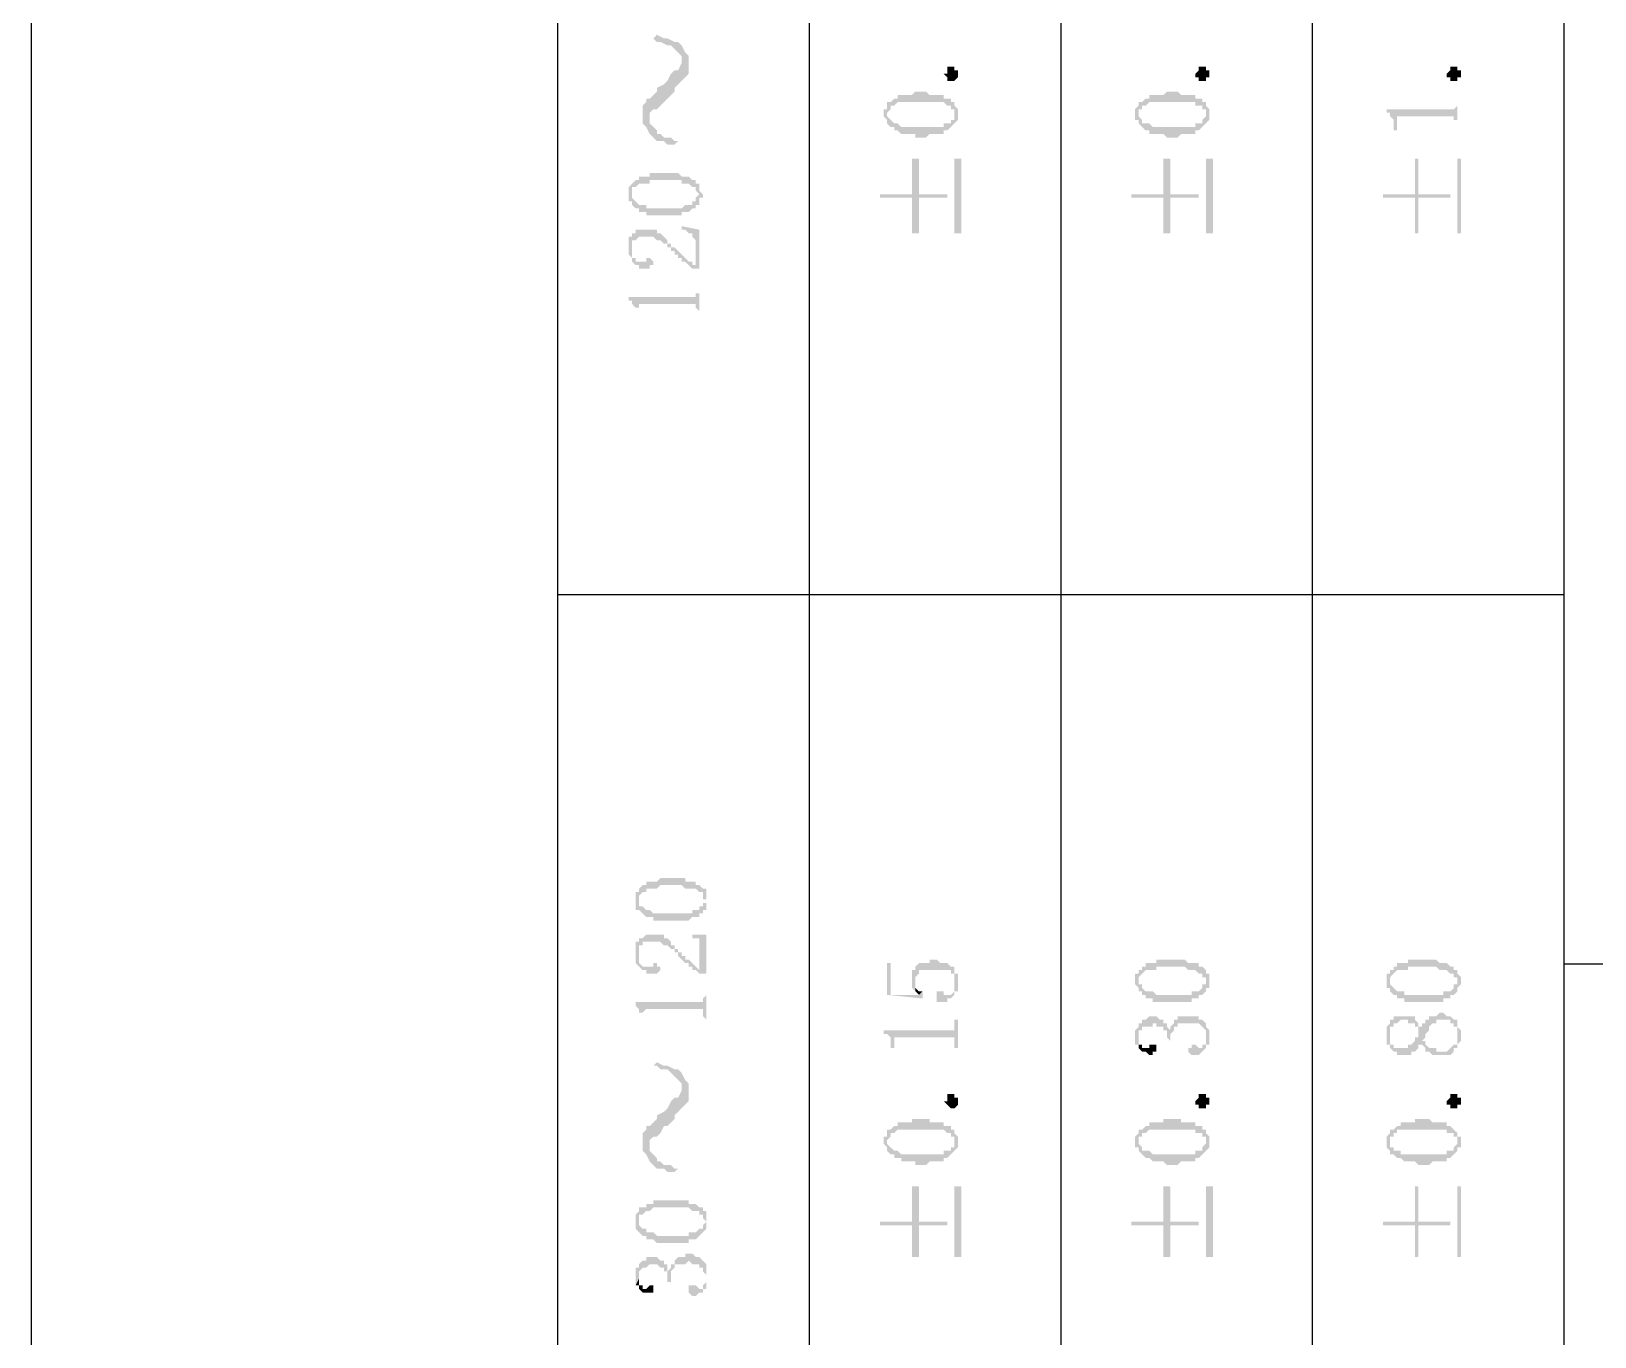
# Model space of a CAD drawing. Header units: millimetres. Extents: x 7018 to 13530, y 4187 to 5692.
# Drawn here: x 7018 to 7037.92, y 5034.58 to 5051.21 of the extents above; entities that cross this region are included whole.
import ezdxf

# ---------------------------------------------------------------- set-up
doc = ezdxf.new("R2010")
doc.units = ezdxf.units.MM

msp = doc.modelspace()

# ---------------------------------------------------------------- hatches: boundary and pattern name
at = {"transparency": 33554559}
for points in [[(7025.927, 5051.118), (7025.972, 5051.073), (7026.017, 5051.073), (7026.107, 5051.028), (7026.152, 5051.028), (7026.197, 5050.983), (7026.197, 5050.983), (7026.243, 5050.938), (7026.288, 5050.893), (7026.288, 5050.577), (7026.288, 5050.577), (7026.333, 5050.622), (7026.378, 5050.667), (7026.378, 5050.893), (7026.333, 5050.938), (7026.288, 5051.028), (7026.288, 5051.028), (7026.243, 5051.073), (7026.197, 5051.073), (7026.107, 5051.118), (7026.062, 5051.118), (7025.972, 5051.164)], [(7025.791, 5050.126), (7025.791, 5050.035), (7025.836, 5049.99), (7025.881, 5049.9), (7025.881, 5050.08), (7025.881, 5050.171), (7025.927, 5050.216), (7025.972, 5050.216), (7026.017, 5050.261), (7026.062, 5050.306), (7026.107, 5050.351), (7026.152, 5050.396), (7026.197, 5050.441), (7026.197, 5050.487), (7026.243, 5050.532), (7026.288, 5050.577), (7026.288, 5050.848), (7026.288, 5050.803), (7026.243, 5050.712), (7026.197, 5050.712), (7026.152, 5050.667), (7026.107, 5050.577), (7026.107, 5050.577), (7026.062, 5050.532), (7025.972, 5050.487), (7025.972, 5050.441), (7025.927, 5050.396), (7025.881, 5050.351), (7025.836, 5050.351), (7025.836, 5050.306), (7025.791, 5050.261), (7025.791, 5050.171)], [(7029.808, 5050.667), (7029.808, 5050.622), (7029.808, 5050.622), (7029.763, 5050.577), (7029.673, 5050.577), (7029.673, 5050.622), (7029.673, 5050.622), (7029.627, 5050.667), (7029.673, 5050.667), (7029.673, 5050.712), (7029.673, 5050.757), (7029.763, 5050.757), (7029.763, 5050.712), (7029.808, 5050.712), (7029.808, 5050.667)], [(7033.012, 5050.667), (7033.012, 5050.622), (7032.967, 5050.622), (7032.967, 5050.577), (7032.877, 5050.577), (7032.877, 5050.622), (7032.832, 5050.622), (7032.832, 5050.667), (7032.832, 5050.667), (7032.877, 5050.712), (7032.877, 5050.757), (7032.967, 5050.757), (7032.967, 5050.712), (7033.012, 5050.712), (7033.012, 5050.667)], [(7036.217, 5050.667), (7036.217, 5050.622), (7036.172, 5050.622), (7036.172, 5050.577), (7036.081, 5050.577), (7036.081, 5050.622), (7036.036, 5050.622), (7036.036, 5050.667), (7036.036, 5050.667), (7036.081, 5050.712), (7036.081, 5050.757), (7036.172, 5050.757), (7036.172, 5050.712), (7036.217, 5050.712), (7036.217, 5050.667)], [(7028.86, 5050.171), (7028.86, 5050.126), (7028.86, 5050.126), (7028.905, 5050.08), (7028.905, 5050.035), (7028.905, 5050.171), (7028.905, 5050.171), (7028.95, 5050.216), (7028.95, 5050.261), (7028.996, 5050.261), (7029.041, 5050.306), (7029.627, 5050.306), (7029.673, 5050.261), (7029.718, 5050.261), (7029.718, 5050.216), (7029.763, 5050.216), (7029.763, 5050.171), (7029.763, 5050.306), (7029.718, 5050.306), (7029.718, 5050.351), (7029.627, 5050.351), (7029.627, 5050.396), (7029.447, 5050.396), (7029.402, 5050.441), (7029.266, 5050.441), (7029.221, 5050.396), (7029.041, 5050.396), (7029.041, 5050.351), (7028.996, 5050.351), (7028.95, 5050.306), (7028.905, 5050.306), (7028.905, 5050.261), (7028.905, 5050.216), (7028.86, 5050.216)], [(7032.065, 5050.171), (7032.065, 5050.126), (7032.065, 5050.08), (7032.11, 5050.08), (7032.11, 5050.035), (7032.11, 5050.171), (7032.11, 5050.216), (7032.155, 5050.216), (7032.155, 5050.261), (7032.2, 5050.261), (7032.245, 5050.306), (7032.832, 5050.306), (7032.832, 5050.261), (7032.922, 5050.261), (7032.922, 5050.216), (7032.967, 5050.216), (7032.967, 5050.171), (7032.967, 5050.306), (7032.922, 5050.306), (7032.922, 5050.351), (7032.832, 5050.351), (7032.832, 5050.396), (7032.651, 5050.396), (7032.606, 5050.441), (7032.471, 5050.441), (7032.426, 5050.396), (7032.245, 5050.396), (7032.245, 5050.351), (7032.2, 5050.351), (7032.155, 5050.306), (7032.11, 5050.306), (7032.11, 5050.261), (7032.11, 5050.261), (7032.065, 5050.216)], [(7028.905, 5050.035), (7028.95, 5049.99), (7028.996, 5049.99), (7028.996, 5049.945), (7029.041, 5049.945), (7029.086, 5049.9), (7029.266, 5049.9), (7029.266, 5049.855), (7029.402, 5049.855), (7029.447, 5049.9), (7029.627, 5049.9), (7029.627, 5049.945), (7029.673, 5049.945), (7029.718, 5049.99), (7029.718, 5049.99), (7029.763, 5050.035), (7029.763, 5050.035), (7029.808, 5050.08), (7029.808, 5050.171), (7029.808, 5050.216), (7029.808, 5050.216), (7029.763, 5050.261), (7029.763, 5050.126), (7029.763, 5050.08), (7029.718, 5050.08), (7029.718, 5050.035), (7029.627, 5050.035), (7029.627, 5049.99), (7029.086, 5049.99), (7029.041, 5050.035), (7028.996, 5050.035), (7028.95, 5050.08), (7028.95, 5050.08), (7028.905, 5050.126), (7028.905, 5050.171)], [(7032.11, 5050.035), (7032.155, 5049.99), (7032.155, 5049.99), (7032.2, 5049.945), (7032.245, 5049.945), (7032.245, 5049.9), (7032.426, 5049.9), (7032.471, 5049.855), (7032.606, 5049.855), (7032.651, 5049.9), (7032.832, 5049.9), (7032.832, 5049.945), (7032.877, 5049.945), (7032.922, 5049.99), (7032.922, 5049.99), (7032.967, 5050.035), (7032.967, 5050.035), (7033.012, 5050.08), (7033.012, 5050.171), (7033.012, 5050.216), (7033.012, 5050.216), (7032.967, 5050.261), (7032.967, 5050.126), (7032.967, 5050.126), (7032.922, 5050.08), (7032.922, 5050.035), (7032.832, 5050.035), (7032.832, 5049.99), (7032.29, 5049.99), (7032.245, 5050.035), (7032.155, 5050.035), (7032.155, 5050.08), (7032.155, 5050.08), (7032.11, 5050.126), (7032.11, 5050.171)], [(7035.269, 5050.216), (7035.269, 5050.171), (7035.314, 5050.171), (7035.314, 5050.126), (7035.314, 5050.126), (7035.359, 5050.08), (7035.359, 5049.945), (7035.404, 5049.945), (7035.404, 5050.08), (7035.404, 5050.126), (7036.126, 5050.126), (7036.126, 5050.08), (7036.172, 5050.08), (7036.172, 5049.945), (7036.172, 5050.351), (7036.172, 5050.261), (7036.172, 5050.261), (7036.126, 5050.216), (7036.081, 5050.216)], [(7025.881, 5049.9), (7025.881, 5049.9), (7025.927, 5049.855), (7025.972, 5049.81), (7026.062, 5049.81), (7026.107, 5049.764), (7026.197, 5049.764), (7026.243, 5049.81), (7026.197, 5049.81), (7026.152, 5049.855), (7026.062, 5049.855), (7026.017, 5049.9), (7025.972, 5049.9), (7025.972, 5049.945), (7025.927, 5049.99), (7025.881, 5050.035), (7025.881, 5050.08)], [(7028.815, 5049.133), (7028.815, 5049.088), (7029.221, 5049.088), (7029.221, 5048.636), (7029.312, 5048.636), (7029.312, 5049.088), (7029.673, 5049.088), (7029.673, 5049.133), (7029.312, 5049.133), (7029.312, 5049.584), (7029.221, 5049.584), (7029.221, 5049.133)], [(7029.853, 5048.636), (7029.853, 5049.584), (7029.763, 5049.584), (7029.763, 5048.636)], [(7032.019, 5049.133), (7032.019, 5049.088), (7032.426, 5049.088), (7032.426, 5048.636), (7032.516, 5048.636), (7032.516, 5049.088), (7032.877, 5049.088), (7032.877, 5049.133), (7032.516, 5049.133), (7032.516, 5049.584), (7032.426, 5049.584), (7032.426, 5049.133)], [(7033.057, 5048.636), (7033.057, 5049.584), (7032.967, 5049.584), (7032.967, 5048.636)], [(7035.224, 5049.133), (7035.224, 5049.088), (7035.63, 5049.088), (7035.63, 5048.636), (7035.675, 5048.636), (7035.675, 5049.088), (7036.081, 5049.088), (7036.081, 5049.133), (7035.675, 5049.133), (7035.675, 5049.584), (7035.63, 5049.584), (7035.63, 5049.133)], [(7036.217, 5048.636), (7036.217, 5049.584), (7036.172, 5049.584), (7036.172, 5048.636)], [(7025.611, 5049.133), (7025.611, 5049.088), (7025.611, 5049.042), (7025.656, 5049.042), (7025.656, 5048.997), (7025.656, 5049.133), (7025.656, 5049.178), (7025.656, 5049.223), (7025.701, 5049.223), (7025.746, 5049.268), (7025.881, 5049.268), (7025.881, 5049.313), (7026.288, 5049.313), (7026.288, 5049.268), (7026.378, 5049.268), (7026.423, 5049.223), (7026.468, 5049.223), (7026.468, 5049.178), (7026.468, 5049.178), (7026.513, 5049.133), (7026.513, 5049.268), (7026.468, 5049.268), (7026.468, 5049.313), (7026.423, 5049.313), (7026.378, 5049.358), (7026.288, 5049.358), (7026.243, 5049.403), (7025.881, 5049.403), (7025.881, 5049.358), (7025.746, 5049.358), (7025.746, 5049.313), (7025.701, 5049.313), (7025.656, 5049.268), (7025.656, 5049.268), (7025.611, 5049.223), (7025.611, 5049.178), (7025.611, 5049.178)], [(7025.656, 5048.997), (7025.656, 5048.997), (7025.701, 5048.952), (7025.746, 5048.952), (7025.746, 5048.907), (7025.836, 5048.907), (7025.836, 5048.862), (7026.288, 5048.862), (7026.288, 5048.907), (7026.378, 5048.907), (7026.423, 5048.952), (7026.468, 5048.952), (7026.468, 5048.997), (7026.513, 5048.997), (7026.513, 5049.042), (7026.513, 5049.088), (7026.558, 5049.088), (7026.558, 5049.133), (7026.558, 5049.133), (7026.513, 5049.178), (7026.513, 5049.223), (7026.513, 5049.268), (7026.513, 5049.133), (7026.513, 5049.133), (7026.468, 5049.088), (7026.468, 5049.042), (7026.423, 5049.042), (7026.423, 5048.997), (7026.333, 5048.997), (7026.288, 5048.952), (7025.836, 5048.952), (7025.836, 5048.997), (7025.746, 5048.997), (7025.701, 5049.042), (7025.701, 5049.042), (7025.656, 5049.088), (7025.656, 5049.133)], [(7025.611, 5048.456), (7025.611, 5048.411), (7025.611, 5048.365), (7025.611, 5048.365), (7025.656, 5048.32), (7025.656, 5048.456), (7025.656, 5048.501), (7025.656, 5048.546), (7025.701, 5048.546), (7025.746, 5048.591), (7025.927, 5048.591), (7025.972, 5048.546), (7026.017, 5048.546), (7026.062, 5048.501), (7026.107, 5048.501), (7026.107, 5048.456), (7026.152, 5048.456), (7026.152, 5048.411), (7026.197, 5048.411), (7026.197, 5048.365), (7026.243, 5048.365), (7026.243, 5048.32), (7026.288, 5048.32), (7026.288, 5048.275), (7026.333, 5048.275), (7026.378, 5048.23), (7026.378, 5048.23), (7026.423, 5048.185), (7026.468, 5048.185), (7026.468, 5048.23), (7026.423, 5048.23), (7026.423, 5048.275), (7026.378, 5048.275), (7026.333, 5048.32), (7026.333, 5048.32), (7026.288, 5048.365), (7026.288, 5048.365), (7026.243, 5048.411), (7026.243, 5048.411), (7026.197, 5048.456), (7026.152, 5048.456), (7026.152, 5048.501), (7026.107, 5048.501), (7026.107, 5048.546), (7026.062, 5048.591), (7026.062, 5048.591), (7026.017, 5048.636), (7025.972, 5048.636), (7025.972, 5048.681), (7025.701, 5048.681), (7025.701, 5048.636), (7025.656, 5048.636), (7025.656, 5048.591), (7025.611, 5048.591), (7025.611, 5048.546)], [(7026.288, 5048.726), (7026.288, 5048.681), (7026.333, 5048.681), (7026.378, 5048.636), (7026.423, 5048.636), (7026.423, 5048.591), (7026.423, 5048.591), (7026.468, 5048.546), (7026.468, 5048.185), (7026.513, 5048.185), (7026.513, 5048.681)], [(7025.656, 5048.32), (7025.656, 5048.275), (7025.656, 5048.275), (7025.701, 5048.23), (7025.746, 5048.23), (7025.746, 5048.185), (7025.881, 5048.185), (7025.881, 5048.23), (7025.927, 5048.23), (7025.927, 5048.275), (7025.927, 5048.275), (7025.881, 5048.32), (7025.836, 5048.32), (7025.836, 5048.275), (7025.701, 5048.275), (7025.701, 5048.32), (7025.656, 5048.32), (7025.656, 5048.365), (7025.656, 5048.411), (7025.656, 5048.411)], [(7025.611, 5047.824), (7025.611, 5047.779), (7025.656, 5047.779), (7025.656, 5047.734), (7025.656, 5047.734), (7025.701, 5047.688), (7025.701, 5047.643), (7025.701, 5047.598), (7025.701, 5047.688), (7025.746, 5047.688), (7025.746, 5047.734), (7026.468, 5047.734), (7026.468, 5047.688), (7026.468, 5047.688), (7026.513, 5047.643), (7026.513, 5047.598), (7026.513, 5047.959), (7026.513, 5047.869), (7026.468, 5047.869), (7026.468, 5047.824), (7026.423, 5047.824)], [(7025.701, 5040.151), (7025.701, 5040.061), (7025.701, 5040.016), (7025.746, 5040.016), (7025.746, 5040.151), (7025.746, 5040.196), (7025.746, 5040.196), (7025.791, 5040.242), (7025.836, 5040.242), (7025.836, 5040.287), (7025.972, 5040.287), (7026.017, 5040.332), (7026.288, 5040.332), (7026.333, 5040.287), (7026.468, 5040.287), (7026.513, 5040.242), (7026.558, 5040.242), (7026.558, 5040.196), (7026.558, 5040.151), (7026.604, 5040.151), (7026.604, 5040.287), (7026.558, 5040.287), (7026.513, 5040.332), (7026.468, 5040.332), (7026.468, 5040.377), (7026.333, 5040.377), (7026.333, 5040.422), (7026.017, 5040.422), (7025.972, 5040.377), (7025.836, 5040.377), (7025.836, 5040.332), (7025.791, 5040.332), (7025.746, 5040.287), (7025.746, 5040.242), (7025.701, 5040.242), (7025.701, 5040.196)], [(7025.746, 5040.016), (7025.746, 5040.016), (7025.791, 5039.971), (7025.791, 5039.971), (7025.836, 5039.926), (7025.927, 5039.926), (7025.927, 5039.881), (7026.378, 5039.881), (7026.423, 5039.926), (7026.513, 5039.926), (7026.513, 5039.971), (7026.558, 5039.971), (7026.558, 5040.016), (7026.604, 5040.016), (7026.604, 5040.061), (7026.604, 5040.106), (7026.604, 5040.151), (7026.604, 5040.196), (7026.604, 5040.242), (7026.604, 5040.287), (7026.604, 5040.106), (7026.558, 5040.106), (7026.558, 5040.061), (7026.513, 5040.061), (7026.513, 5040.016), (7026.423, 5040.016), (7026.423, 5039.971), (7025.927, 5039.971), (7025.881, 5040.016), (7025.836, 5040.016), (7025.791, 5040.061), (7025.746, 5040.061), (7025.746, 5040.106), (7025.746, 5040.151)], [(7025.701, 5039.474), (7025.701, 5039.429), (7025.701, 5039.339), (7025.701, 5039.339), (7025.746, 5039.429), (7025.746, 5039.519), (7025.746, 5039.565), (7025.791, 5039.565), (7025.791, 5039.61), (7026.017, 5039.61), (7026.062, 5039.565), (7026.107, 5039.565), (7026.152, 5039.519), (7026.197, 5039.519), (7026.197, 5039.474), (7026.243, 5039.474), (7026.243, 5039.429), (7026.243, 5039.429), (7026.288, 5039.384), (7026.288, 5039.384), (7026.333, 5039.339), (7026.378, 5039.339), (7026.378, 5039.294), (7026.423, 5039.294), (7026.423, 5039.249), (7026.468, 5039.249), (7026.513, 5039.204), (7026.558, 5039.204), (7026.513, 5039.249), (7026.513, 5039.249), (7026.468, 5039.294), (7026.468, 5039.294), (7026.423, 5039.339), (7026.423, 5039.339), (7026.378, 5039.384), (7026.333, 5039.384), (7026.333, 5039.429), (7026.288, 5039.429), (7026.288, 5039.474), (7026.243, 5039.474), (7026.243, 5039.519), (7026.197, 5039.519), (7026.197, 5039.565), (7026.152, 5039.565), (7026.152, 5039.61), (7026.152, 5039.61), (7026.107, 5039.655), (7026.062, 5039.655), (7026.062, 5039.7), (7025.836, 5039.7), (7025.791, 5039.655), (7025.746, 5039.655), (7025.746, 5039.61), (7025.701, 5039.61), (7025.701, 5039.565)], [(7026.378, 5039.7), (7026.423, 5039.7), (7026.423, 5039.655), (7026.513, 5039.655), (7026.513, 5039.61), (7026.513, 5039.249), (7026.558, 5039.204), (7026.604, 5039.204), (7026.604, 5039.7)], [(7025.701, 5039.339), (7025.746, 5039.294), (7025.746, 5039.294), (7025.791, 5039.249), (7025.836, 5039.249), (7025.836, 5039.204), (7025.972, 5039.204), (7026.017, 5039.249), (7026.017, 5039.294), (7025.972, 5039.294), (7025.972, 5039.339), (7025.927, 5039.339), (7025.927, 5039.294), (7025.791, 5039.294), (7025.746, 5039.339), (7025.746, 5039.429), (7025.746, 5039.429)], [(7028.905, 5039.339), (7028.905, 5038.933), (7029.357, 5038.888), (7029.357, 5038.933), (7029.357, 5038.978), (7029.312, 5038.933), (7028.95, 5038.933), (7028.95, 5039.339)], [(7029.221, 5039.158), (7029.221, 5039.068), (7029.221, 5039.023), (7029.221, 5039.023), (7029.266, 5038.978), (7029.266, 5039.113), (7029.266, 5039.158), (7029.266, 5039.158), (7029.312, 5039.204), (7029.312, 5039.249), (7029.718, 5039.249), (7029.718, 5039.204), (7029.763, 5039.204), (7029.763, 5039.158), (7029.763, 5039.113), (7029.763, 5038.978), (7029.808, 5038.978), (7029.808, 5039.023), (7029.808, 5039.113), (7029.808, 5039.158), (7029.808, 5039.204), (7029.763, 5039.204), (7029.763, 5039.249), (7029.763, 5039.294), (7029.718, 5039.294), (7029.673, 5039.339), (7029.582, 5039.339), (7029.537, 5039.384), (7029.447, 5039.384), (7029.447, 5039.339), (7029.312, 5039.339), (7029.266, 5039.294), (7029.266, 5039.249), (7029.221, 5039.249), (7029.221, 5039.204)], [(7032.065, 5039.113), (7032.065, 5039.068), (7032.065, 5039.068), (7032.11, 5039.023), (7032.11, 5038.978), (7032.11, 5039.113), (7032.11, 5039.158), (7032.11, 5039.158), (7032.155, 5039.204), (7032.155, 5039.204), (7032.2, 5039.249), (7032.335, 5039.249), (7032.335, 5039.294), (7032.696, 5039.294), (7032.742, 5039.249), (7032.832, 5039.249), (7032.877, 5039.204), (7032.922, 5039.204), (7032.922, 5039.158), (7032.967, 5039.158), (7032.967, 5039.113), (7032.967, 5039.249), (7032.967, 5039.249), (7032.922, 5039.294), (7032.877, 5039.294), (7032.877, 5039.339), (7032.742, 5039.339), (7032.696, 5039.384), (7032.335, 5039.384), (7032.335, 5039.339), (7032.2, 5039.339), (7032.2, 5039.294), (7032.155, 5039.294), (7032.155, 5039.249), (7032.11, 5039.249), (7032.11, 5039.204), (7032.065, 5039.204)], [(7035.269, 5039.113), (7035.269, 5039.068), (7035.269, 5039.023), (7035.314, 5039.023), (7035.314, 5038.978), (7035.314, 5039.113), (7035.314, 5039.158), (7035.314, 5039.158), (7035.359, 5039.204), (7035.359, 5039.204), (7035.404, 5039.249), (7035.54, 5039.249), (7035.54, 5039.294), (7035.901, 5039.294), (7035.946, 5039.249), (7036.036, 5039.249), (7036.081, 5039.204), (7036.126, 5039.204), (7036.126, 5039.158), (7036.172, 5039.158), (7036.172, 5039.113), (7036.172, 5039.249), (7036.126, 5039.249), (7036.126, 5039.294), (7036.081, 5039.294), (7036.036, 5039.339), (7035.946, 5039.339), (7035.901, 5039.384), (7035.54, 5039.384), (7035.54, 5039.339), (7035.404, 5039.339), (7035.404, 5039.294), (7035.359, 5039.294), (7035.359, 5039.249), (7035.314, 5039.249), (7035.314, 5039.204), (7035.269, 5039.204)], [(7029.266, 5038.978), (7029.266, 5038.978), (7029.312, 5038.933), (7029.312, 5038.933), (7029.357, 5038.978), (7029.312, 5038.978), (7029.266, 5039.023), (7029.266, 5039.068), (7029.266, 5039.113)], [(7029.537, 5038.933), (7029.537, 5038.843), (7029.673, 5038.843), (7029.673, 5038.888), (7029.718, 5038.888), (7029.763, 5038.933), (7029.763, 5039.113), (7029.763, 5039.023), (7029.763, 5038.978), (7029.763, 5038.978), (7029.718, 5038.933), (7029.627, 5038.933), (7029.627, 5038.978), (7029.537, 5038.978)], [(7032.11, 5038.978), (7032.155, 5038.978), (7032.155, 5038.933), (7032.2, 5038.933), (7032.2, 5038.888), (7032.29, 5038.888), (7032.29, 5038.843), (7032.787, 5038.843), (7032.787, 5038.888), (7032.877, 5038.888), (7032.877, 5038.933), (7032.922, 5038.933), (7032.967, 5038.978), (7032.967, 5039.023), (7033.012, 5039.023), (7033.012, 5039.068), (7033.012, 5039.113), (7033.012, 5039.158), (7033.012, 5039.204), (7032.967, 5039.204), (7032.967, 5039.249), (7032.967, 5039.113), (7032.967, 5039.068), (7032.922, 5039.068), (7032.922, 5039.023), (7032.922, 5039.023), (7032.877, 5038.978), (7032.787, 5038.978), (7032.787, 5038.933), (7032.335, 5038.933), (7032.29, 5038.978), (7032.2, 5038.978), (7032.155, 5039.023), (7032.155, 5039.068), (7032.11, 5039.068), (7032.11, 5039.113)], [(7035.314, 5038.978), (7035.314, 5038.978), (7035.359, 5038.933), (7035.404, 5038.933), (7035.404, 5038.888), (7035.495, 5038.888), (7035.495, 5038.843), (7035.991, 5038.843), (7035.991, 5038.888), (7036.081, 5038.888), (7036.081, 5038.933), (7036.126, 5038.933), (7036.172, 5038.978), (7036.172, 5039.023), (7036.172, 5039.023), (7036.217, 5039.068), (7036.217, 5039.113), (7036.217, 5039.158), (7036.217, 5039.158), (7036.172, 5039.204), (7036.172, 5039.249), (7036.172, 5039.113), (7036.172, 5039.068), (7036.126, 5039.068), (7036.126, 5039.023), (7036.126, 5039.023), (7036.081, 5038.978), (7035.991, 5038.978), (7035.991, 5038.933), (7035.495, 5038.933), (7035.495, 5038.978), (7035.404, 5038.978), (7035.359, 5039.023), (7035.359, 5039.023), (7035.314, 5039.068), (7035.314, 5039.113)], [(7025.701, 5038.843), (7025.701, 5038.797), (7025.701, 5038.797), (7025.746, 5038.752), (7025.746, 5038.707), (7025.791, 5038.707), (7025.791, 5038.572), (7025.791, 5038.707), (7025.791, 5038.707), (7025.836, 5038.752), (7026.558, 5038.752), (7026.558, 5038.707), (7026.558, 5038.662), (7026.604, 5038.617), (7026.604, 5038.572), (7026.604, 5038.978), (7026.604, 5038.933), (7026.558, 5038.888), (7026.558, 5038.843), (7026.513, 5038.843)], [(7035.269, 5038.436), (7035.269, 5038.391), (7035.269, 5038.301), (7035.314, 5038.301), (7035.314, 5038.256), (7035.314, 5038.256), (7035.359, 5038.211), (7035.404, 5038.211), (7035.404, 5038.166), (7035.585, 5038.166), (7035.585, 5038.211), (7035.63, 5038.211), (7035.675, 5038.256), (7035.675, 5038.301), (7035.72, 5038.301), (7035.72, 5038.346), (7035.72, 5038.346), (7035.765, 5038.391), (7035.765, 5038.436), (7035.765, 5038.436), (7035.811, 5038.481), (7035.811, 5038.527), (7035.811, 5038.527), (7035.856, 5038.572), (7035.901, 5038.572), (7035.901, 5038.617), (7036.081, 5038.617), (7036.081, 5038.572), (7036.126, 5038.572), (7036.126, 5038.527), (7036.172, 5038.527), (7036.172, 5038.436), (7036.172, 5038.301), (7036.172, 5038.301), (7036.217, 5038.346), (7036.217, 5038.436), (7036.217, 5038.481), (7036.217, 5038.481), (7036.172, 5038.527), (7036.172, 5038.572), (7036.172, 5038.617), (7036.126, 5038.617), (7036.081, 5038.662), (7036.036, 5038.662), (7035.991, 5038.707), (7035.946, 5038.707), (7035.901, 5038.662), (7035.811, 5038.662), (7035.811, 5038.617), (7035.765, 5038.617), (7035.765, 5038.572), (7035.72, 5038.572), (7035.72, 5038.527), (7035.675, 5038.527), (7035.675, 5038.481), (7035.675, 5038.391), (7035.63, 5038.391), (7035.63, 5038.346), (7035.63, 5038.346), (7035.585, 5038.301), (7035.54, 5038.301), (7035.54, 5038.256), (7035.359, 5038.256), (7035.359, 5038.301), (7035.314, 5038.301), (7035.314, 5038.346), (7035.314, 5038.572), (7035.269, 5038.527)], [(7028.86, 5038.481), (7028.86, 5038.436), (7028.905, 5038.436), (7028.95, 5038.391), (7028.95, 5038.301), (7028.95, 5038.256), (7028.996, 5038.256), (7028.996, 5038.346), (7028.996, 5038.391), (7029.763, 5038.391), (7029.763, 5038.346), (7029.763, 5038.301), (7029.763, 5038.256), (7029.808, 5038.256), (7029.808, 5038.617), (7029.763, 5038.617), (7029.763, 5038.527), (7029.763, 5038.481), (7029.673, 5038.481)], [(7032.065, 5038.391), (7032.065, 5038.301), (7032.11, 5038.301), (7032.11, 5038.391), (7032.11, 5038.436), (7032.11, 5038.481), (7032.155, 5038.481), (7032.155, 5038.527), (7032.29, 5038.527), (7032.29, 5038.572), (7032.335, 5038.572), (7032.335, 5038.527), (7032.426, 5038.527), (7032.426, 5038.481), (7032.471, 5038.481), (7032.471, 5038.436), (7032.471, 5038.391), (7032.471, 5038.391), (7032.516, 5038.346), (7032.516, 5038.391), (7032.516, 5038.436), (7032.561, 5038.481), (7032.561, 5038.527), (7032.606, 5038.527), (7032.606, 5038.572), (7032.877, 5038.572), (7032.922, 5038.527), (7032.922, 5038.527), (7032.967, 5038.481), (7032.967, 5038.436), (7032.967, 5038.391), (7032.967, 5038.572), (7032.967, 5038.572), (7032.922, 5038.617), (7032.877, 5038.617), (7032.877, 5038.662), (7032.606, 5038.662), (7032.606, 5038.617), (7032.561, 5038.617), (7032.561, 5038.572), (7032.561, 5038.572), (7032.516, 5038.527), (7032.516, 5038.481), (7032.516, 5038.481), (7032.471, 5038.527), (7032.471, 5038.572), (7032.426, 5038.572), (7032.426, 5038.617), (7032.381, 5038.617), (7032.335, 5038.662), (7032.245, 5038.662), (7032.2, 5038.617), (7032.155, 5038.617), (7032.155, 5038.572), (7032.11, 5038.572), (7032.11, 5038.527), (7032.11, 5038.527), (7032.065, 5038.481), (7032.065, 5038.436)], [(7032.742, 5038.211), (7032.742, 5038.211), (7032.787, 5038.166), (7032.877, 5038.166), (7032.922, 5038.211), (7032.922, 5038.211), (7032.967, 5038.256), (7032.967, 5038.301), (7033.012, 5038.301), (7033.012, 5038.391), (7033.012, 5038.436), (7033.012, 5038.481), (7033.012, 5038.481), (7032.967, 5038.527), (7032.967, 5038.391), (7032.967, 5038.346), (7032.967, 5038.301), (7032.922, 5038.301), (7032.922, 5038.256), (7032.877, 5038.256), (7032.832, 5038.301), (7032.787, 5038.301), (7032.787, 5038.256), (7032.742, 5038.256)], [(7035.314, 5038.572), (7035.314, 5038.436), (7035.314, 5038.481), (7035.314, 5038.527), (7035.359, 5038.527), (7035.359, 5038.572), (7035.404, 5038.572), (7035.449, 5038.617), (7035.54, 5038.617), (7035.54, 5038.572), (7035.63, 5038.572), (7035.63, 5038.527), (7035.675, 5038.527), (7035.675, 5038.481), (7035.675, 5038.572), (7035.675, 5038.572), (7035.63, 5038.617), (7035.63, 5038.662), (7035.359, 5038.662), (7035.359, 5038.617), (7035.314, 5038.617)], [(7032.11, 5038.301), (7032.11, 5038.256), (7032.11, 5038.256), (7032.155, 5038.211), (7032.2, 5038.211), (7032.245, 5038.166), (7032.29, 5038.166), (7032.29, 5038.211), (7032.335, 5038.211), (7032.335, 5038.256), (7032.335, 5038.301), (7032.245, 5038.301), (7032.245, 5038.256), (7032.155, 5038.256), (7032.155, 5038.301), (7032.11, 5038.301), (7032.11, 5038.346), (7032.11, 5038.391)], [(7035.72, 5038.301), (7035.765, 5038.256), (7035.765, 5038.211), (7035.811, 5038.211), (7035.856, 5038.166), (7036.081, 5038.166), (7036.126, 5038.211), (7036.126, 5038.256), (7036.172, 5038.256), (7036.172, 5038.436), (7036.172, 5038.346), (7036.172, 5038.301), (7036.126, 5038.301), (7036.081, 5038.256), (7036.081, 5038.256), (7036.036, 5038.211), (7035.901, 5038.211), (7035.901, 5038.256), (7035.811, 5038.256), (7035.765, 5038.301), (7035.765, 5038.346), (7035.72, 5038.346)], [(7025.927, 5038.03), (7025.972, 5038.03), (7026.017, 5037.985), (7026.107, 5037.985), (7026.152, 5037.94), (7026.197, 5037.895), (7026.197, 5037.895), (7026.243, 5037.85), (7026.288, 5037.804), (7026.288, 5037.489), (7026.288, 5037.489), (7026.333, 5037.534), (7026.378, 5037.579), (7026.378, 5037.804), (7026.333, 5037.85), (7026.288, 5037.94), (7026.288, 5037.94), (7026.243, 5037.985), (7026.197, 5037.985), (7026.107, 5038.03), (7026.062, 5038.03), (7025.972, 5038.075)], [(7025.791, 5037.037), (7025.791, 5036.947), (7025.836, 5036.902), (7025.881, 5036.812), (7025.881, 5036.992), (7025.881, 5037.082), (7025.927, 5037.127), (7025.972, 5037.127), (7026.017, 5037.173), (7026.062, 5037.263), (7026.107, 5037.263), (7026.152, 5037.308), (7026.197, 5037.353), (7026.197, 5037.398), (7026.243, 5037.443), (7026.288, 5037.489), (7026.288, 5037.759), (7026.288, 5037.714), (7026.243, 5037.624), (7026.197, 5037.624), (7026.152, 5037.579), (7026.107, 5037.489), (7026.107, 5037.489), (7026.062, 5037.443), (7025.972, 5037.398), (7025.972, 5037.353), (7025.927, 5037.308), (7025.881, 5037.263), (7025.836, 5037.263), (7025.836, 5037.218), (7025.791, 5037.173), (7025.791, 5037.082)], [(7029.808, 5037.579), (7029.808, 5037.534), (7029.808, 5037.534), (7029.763, 5037.489), (7029.718, 5037.489), (7029.673, 5037.534), (7029.673, 5037.534), (7029.627, 5037.579), (7029.673, 5037.579), (7029.673, 5037.624), (7029.673, 5037.669), (7029.763, 5037.669), (7029.763, 5037.624), (7029.808, 5037.624), (7029.808, 5037.579)], [(7033.012, 5037.579), (7033.012, 5037.534), (7032.967, 5037.534), (7032.967, 5037.489), (7032.877, 5037.489), (7032.877, 5037.534), (7032.832, 5037.534), (7032.832, 5037.579), (7032.832, 5037.579), (7032.877, 5037.624), (7032.877, 5037.669), (7032.967, 5037.669), (7032.967, 5037.624), (7033.012, 5037.624), (7033.012, 5037.579)], [(7036.217, 5037.579), (7036.217, 5037.534), (7036.172, 5037.534), (7036.172, 5037.489), (7036.081, 5037.489), (7036.081, 5037.534), (7036.036, 5037.534), (7036.036, 5037.579), (7036.036, 5037.579), (7036.081, 5037.624), (7036.081, 5037.669), (7036.172, 5037.669), (7036.172, 5037.624), (7036.217, 5037.624), (7036.217, 5037.579)], [(7028.86, 5037.082), (7028.86, 5037.037), (7028.86, 5037.037), (7028.905, 5036.992), (7028.905, 5036.947), (7028.905, 5037.082), (7028.905, 5037.082), (7028.95, 5037.127), (7028.95, 5037.173), (7028.996, 5037.173), (7029.041, 5037.218), (7029.627, 5037.218), (7029.673, 5037.173), (7029.718, 5037.173), (7029.718, 5037.127), (7029.763, 5037.127), (7029.763, 5037.082), (7029.763, 5037.218), (7029.718, 5037.218), (7029.718, 5037.263), (7029.627, 5037.263), (7029.627, 5037.308), (7029.447, 5037.308), (7029.447, 5037.353), (7029.221, 5037.353), (7029.221, 5037.308), (7029.041, 5037.308), (7029.041, 5037.263), (7028.996, 5037.263), (7028.95, 5037.218), (7028.905, 5037.218), (7028.905, 5037.173), (7028.905, 5037.127), (7028.86, 5037.127)], [(7032.065, 5037.082), (7032.065, 5037.037), (7032.065, 5036.992), (7032.11, 5036.992), (7032.11, 5036.947), (7032.11, 5037.082), (7032.11, 5037.127), (7032.155, 5037.127), (7032.155, 5037.173), (7032.2, 5037.173), (7032.245, 5037.218), (7032.832, 5037.218), (7032.832, 5037.173), (7032.922, 5037.173), (7032.922, 5037.127), (7032.967, 5037.127), (7032.967, 5037.082), (7032.967, 5037.218), (7032.922, 5037.218), (7032.922, 5037.263), (7032.832, 5037.263), (7032.832, 5037.308), (7032.651, 5037.308), (7032.651, 5037.353), (7032.426, 5037.353), (7032.426, 5037.308), (7032.245, 5037.308), (7032.245, 5037.263), (7032.2, 5037.263), (7032.155, 5037.218), (7032.11, 5037.218), (7032.11, 5037.173), (7032.11, 5037.173), (7032.065, 5037.127)], [(7035.269, 5037.082), (7035.269, 5037.037), (7035.269, 5036.992), (7035.269, 5036.992), (7035.314, 5036.947), (7035.314, 5037.082), (7035.314, 5037.127), (7035.359, 5037.127), (7035.359, 5037.173), (7035.404, 5037.173), (7035.404, 5037.218), (7036.036, 5037.218), (7036.036, 5037.173), (7036.126, 5037.173), (7036.126, 5037.127), (7036.172, 5037.127), (7036.172, 5037.082), (7036.172, 5037.173), (7036.126, 5037.218), (7036.126, 5037.218), (7036.081, 5037.263), (7036.036, 5037.263), (7036.036, 5037.308), (7035.856, 5037.308), (7035.811, 5037.353), (7035.63, 5037.353), (7035.63, 5037.308), (7035.449, 5037.308), (7035.449, 5037.263), (7035.404, 5037.263), (7035.359, 5037.218), (7035.314, 5037.218), (7035.314, 5037.173), (7035.314, 5037.173), (7035.269, 5037.127)], [(7028.905, 5036.947), (7028.95, 5036.902), (7028.996, 5036.902), (7028.996, 5036.857), (7029.086, 5036.857), (7029.086, 5036.812), (7029.266, 5036.812), (7029.266, 5036.766), (7029.402, 5036.766), (7029.447, 5036.812), (7029.627, 5036.812), (7029.627, 5036.857), (7029.673, 5036.857), (7029.718, 5036.902), (7029.718, 5036.902), (7029.763, 5036.947), (7029.763, 5036.947), (7029.808, 5036.992), (7029.808, 5037.082), (7029.808, 5037.127), (7029.808, 5037.127), (7029.763, 5037.173), (7029.763, 5037.037), (7029.763, 5036.992), (7029.718, 5036.992), (7029.718, 5036.947), (7029.627, 5036.947), (7029.627, 5036.902), (7029.086, 5036.902), (7029.041, 5036.947), (7028.996, 5036.947), (7028.95, 5036.992), (7028.95, 5036.992), (7028.905, 5037.037), (7028.905, 5037.082)], [(7032.11, 5036.947), (7032.155, 5036.902), (7032.155, 5036.902), (7032.2, 5036.857), (7032.245, 5036.857), (7032.29, 5036.812), (7032.426, 5036.812), (7032.471, 5036.766), (7032.606, 5036.766), (7032.651, 5036.812), (7032.832, 5036.812), (7032.832, 5036.857), (7032.877, 5036.857), (7032.922, 5036.902), (7032.922, 5036.902), (7032.967, 5036.947), (7032.967, 5036.947), (7033.012, 5036.992), (7033.012, 5037.082), (7033.012, 5037.127), (7033.012, 5037.127), (7032.967, 5037.173), (7032.967, 5037.037), (7032.967, 5037.037), (7032.922, 5036.992), (7032.922, 5036.947), (7032.832, 5036.947), (7032.832, 5036.902), (7032.29, 5036.902), (7032.245, 5036.947), (7032.155, 5036.947), (7032.155, 5036.992), (7032.155, 5036.992), (7032.11, 5037.037), (7032.11, 5037.082)], [(7035.314, 5036.947), (7035.314, 5036.902), (7035.359, 5036.902), (7035.404, 5036.857), (7035.449, 5036.857), (7035.495, 5036.812), (7035.63, 5036.812), (7035.675, 5036.766), (7035.811, 5036.766), (7035.856, 5036.812), (7036.036, 5036.812), (7036.036, 5036.857), (7036.081, 5036.857), (7036.126, 5036.902), (7036.126, 5036.902), (7036.172, 5036.947), (7036.172, 5036.992), (7036.217, 5036.992), (7036.217, 5037.082), (7036.217, 5037.127), (7036.172, 5037.127), (7036.172, 5037.173), (7036.172, 5037.037), (7036.172, 5037.037), (7036.126, 5036.992), (7036.126, 5036.947), (7036.036, 5036.947), (7036.036, 5036.902), (7035.449, 5036.902), (7035.449, 5036.947), (7035.359, 5036.947), (7035.359, 5036.992), (7035.314, 5036.992), (7035.314, 5037.037), (7035.314, 5037.082)], [(7025.881, 5036.812), (7025.881, 5036.812), (7025.927, 5036.766), (7025.972, 5036.721), (7026.062, 5036.721), (7026.107, 5036.676), (7026.197, 5036.676), (7026.243, 5036.721), (7026.197, 5036.721), (7026.152, 5036.766), (7026.062, 5036.766), (7026.017, 5036.812), (7025.972, 5036.812), (7025.972, 5036.857), (7025.927, 5036.902), (7025.881, 5036.947), (7025.881, 5036.992)], [(7028.815, 5036.044), (7028.815, 5035.999), (7029.221, 5035.999), (7029.221, 5035.593), (7029.312, 5035.593), (7029.312, 5035.999), (7029.673, 5035.999), (7029.673, 5036.044), (7029.312, 5036.044), (7029.312, 5036.496), (7029.221, 5036.496), (7029.221, 5036.044)], [(7029.853, 5035.593), (7029.853, 5036.496), (7029.763, 5036.496), (7029.763, 5035.593)], [(7032.019, 5036.044), (7032.019, 5035.999), (7032.426, 5035.999), (7032.426, 5035.593), (7032.516, 5035.593), (7032.516, 5035.999), (7032.877, 5035.999), (7032.877, 5036.044), (7032.516, 5036.044), (7032.516, 5036.496), (7032.426, 5036.496), (7032.426, 5036.044)], [(7033.057, 5035.593), (7033.057, 5036.496), (7032.967, 5036.496), (7032.967, 5035.593)], [(7035.224, 5036.044), (7035.224, 5035.999), (7035.63, 5035.999), (7035.63, 5035.593), (7035.675, 5035.593), (7035.675, 5035.999), (7036.081, 5035.999), (7036.081, 5036.044), (7035.675, 5036.044), (7035.675, 5036.496), (7035.63, 5036.496), (7035.63, 5036.044)], [(7036.217, 5035.593), (7036.217, 5036.496), (7036.172, 5036.496), (7036.172, 5035.593)], [(7025.701, 5036.044), (7025.701, 5035.999), (7025.701, 5035.954), (7025.701, 5035.954), (7025.746, 5035.909), (7025.746, 5036.044), (7025.746, 5036.089), (7025.746, 5036.135), (7025.791, 5036.135), (7025.836, 5036.18), (7025.881, 5036.18), (7025.927, 5036.225), (7026.378, 5036.225), (7026.423, 5036.18), (7026.513, 5036.18), (7026.513, 5036.135), (7026.558, 5036.135), (7026.558, 5036.089), (7026.558, 5036.089), (7026.604, 5036.044), (7026.604, 5036.18), (7026.558, 5036.18), (7026.558, 5036.225), (7026.513, 5036.225), (7026.468, 5036.27), (7026.378, 5036.27), (7026.378, 5036.315), (7025.927, 5036.315), (7025.927, 5036.27), (7025.836, 5036.27), (7025.836, 5036.225), (7025.746, 5036.225), (7025.746, 5036.18), (7025.746, 5036.18), (7025.701, 5036.135), (7025.701, 5036.089), (7025.701, 5036.089)], [(7025.746, 5035.909), (7025.746, 5035.909), (7025.791, 5035.864), (7025.836, 5035.864), (7025.836, 5035.819), (7025.927, 5035.819), (7025.972, 5035.774), (7026.378, 5035.774), (7026.378, 5035.819), (7026.468, 5035.819), (7026.513, 5035.864), (7026.513, 5035.864), (7026.558, 5035.909), (7026.558, 5035.909), (7026.604, 5035.954), (7026.604, 5036.044), (7026.604, 5036.089), (7026.604, 5036.135), (7026.604, 5036.18), (7026.604, 5036.044), (7026.604, 5036.044), (7026.558, 5035.999), (7026.558, 5035.954), (7026.513, 5035.954), (7026.468, 5035.909), (7026.378, 5035.909), (7026.378, 5035.864), (7025.972, 5035.864), (7025.927, 5035.909), (7025.836, 5035.909), (7025.836, 5035.954), (7025.791, 5035.954), (7025.746, 5035.999), (7025.746, 5036.044), (7025.746, 5036.044)], [(7025.701, 5035.367), (7025.701, 5035.322), (7025.701, 5035.277), (7025.701, 5035.232), (7025.746, 5035.322), (7025.746, 5035.412), (7025.746, 5035.412), (7025.791, 5035.458), (7025.836, 5035.458), (7025.881, 5035.503), (7025.972, 5035.503), (7026.017, 5035.458), (7026.062, 5035.458), (7026.062, 5035.412), (7026.107, 5035.412), (7026.107, 5035.367), (7026.107, 5035.277), (7026.152, 5035.277), (7026.152, 5035.322), (7026.152, 5035.412), (7026.152, 5035.412), (7026.197, 5035.458), (7026.197, 5035.503), (7026.333, 5035.503), (7026.378, 5035.548), (7026.378, 5035.548), (7026.423, 5035.503), (7026.513, 5035.503), (7026.513, 5035.458), (7026.558, 5035.458), (7026.558, 5035.412), (7026.604, 5035.367), (7026.604, 5035.322), (7026.604, 5035.503), (7026.604, 5035.503), (7026.558, 5035.548), (7026.558, 5035.548), (7026.513, 5035.593), (7026.468, 5035.593), (7026.423, 5035.638), (7026.333, 5035.638), (7026.333, 5035.593), (7026.243, 5035.593), (7026.197, 5035.548), (7026.197, 5035.503), (7026.152, 5035.503), (7026.152, 5035.458), (7026.152, 5035.458), (7026.107, 5035.412), (7026.107, 5035.458), (7026.107, 5035.503), (7026.062, 5035.503), (7026.062, 5035.548), (7026.017, 5035.548), (7025.972, 5035.593), (7025.836, 5035.593), (7025.836, 5035.548), (7025.791, 5035.548), (7025.746, 5035.503), (7025.746, 5035.458), (7025.701, 5035.458), (7025.701, 5035.412)], [(7026.378, 5035.142), (7026.378, 5035.142), (7026.423, 5035.097), (7026.468, 5035.097), (7026.513, 5035.142), (7026.558, 5035.142), (7026.558, 5035.187), (7026.604, 5035.187), (7026.604, 5035.277), (7026.604, 5035.322), (7026.604, 5035.367), (7026.604, 5035.458), (7026.604, 5035.503), (7026.604, 5035.322), (7026.604, 5035.277), (7026.604, 5035.277), (7026.558, 5035.232), (7026.558, 5035.187), (7026.513, 5035.187), (7026.468, 5035.232), (7026.378, 5035.232), (7026.378, 5035.187), (7026.378, 5035.187)], [(7025.701, 5035.232), (7025.746, 5035.232), (7025.746, 5035.187), (7025.746, 5035.187), (7025.791, 5035.142), (7025.927, 5035.142), (7025.927, 5035.187), (7025.927, 5035.232), (7025.881, 5035.232), (7025.836, 5035.187), (7025.791, 5035.187), (7025.791, 5035.232), (7025.746, 5035.232), (7025.746, 5035.322), (7025.746, 5035.322)]]:
    msp.add_hatch(color=256, dxfattribs=at).paths.add_polyline_path(points)

# ---------------------------------------------------------------- linework, layer by layer
for p, q in [((7024.708, 5242.873), (7024.708, 4956.132)), ((7037.526, 5039.328), (7433.963, 5039.328))]:
    msp.add_line(p, q)
msp.add_lwpolyline([(7438.001, 4951.873), (7438.001, 5248.873), (7018.001, 5248.873), (7018.001, 4951.873)], close=True)
for points in [[(7037.526, 5242.873), (7037.526, 4956.132)], [(7027.912, 5070.48), (7027.912, 4977.463)], [(7031.117, 5070.48), (7031.117, 4977.463)], [(7034.321, 5070.48), (7034.321, 4977.463)], [(7024.708, 5044.033), (7037.526, 5044.033)]]:
    msp.add_lwpolyline(points)

doc.saveas('drawing.dxf')
